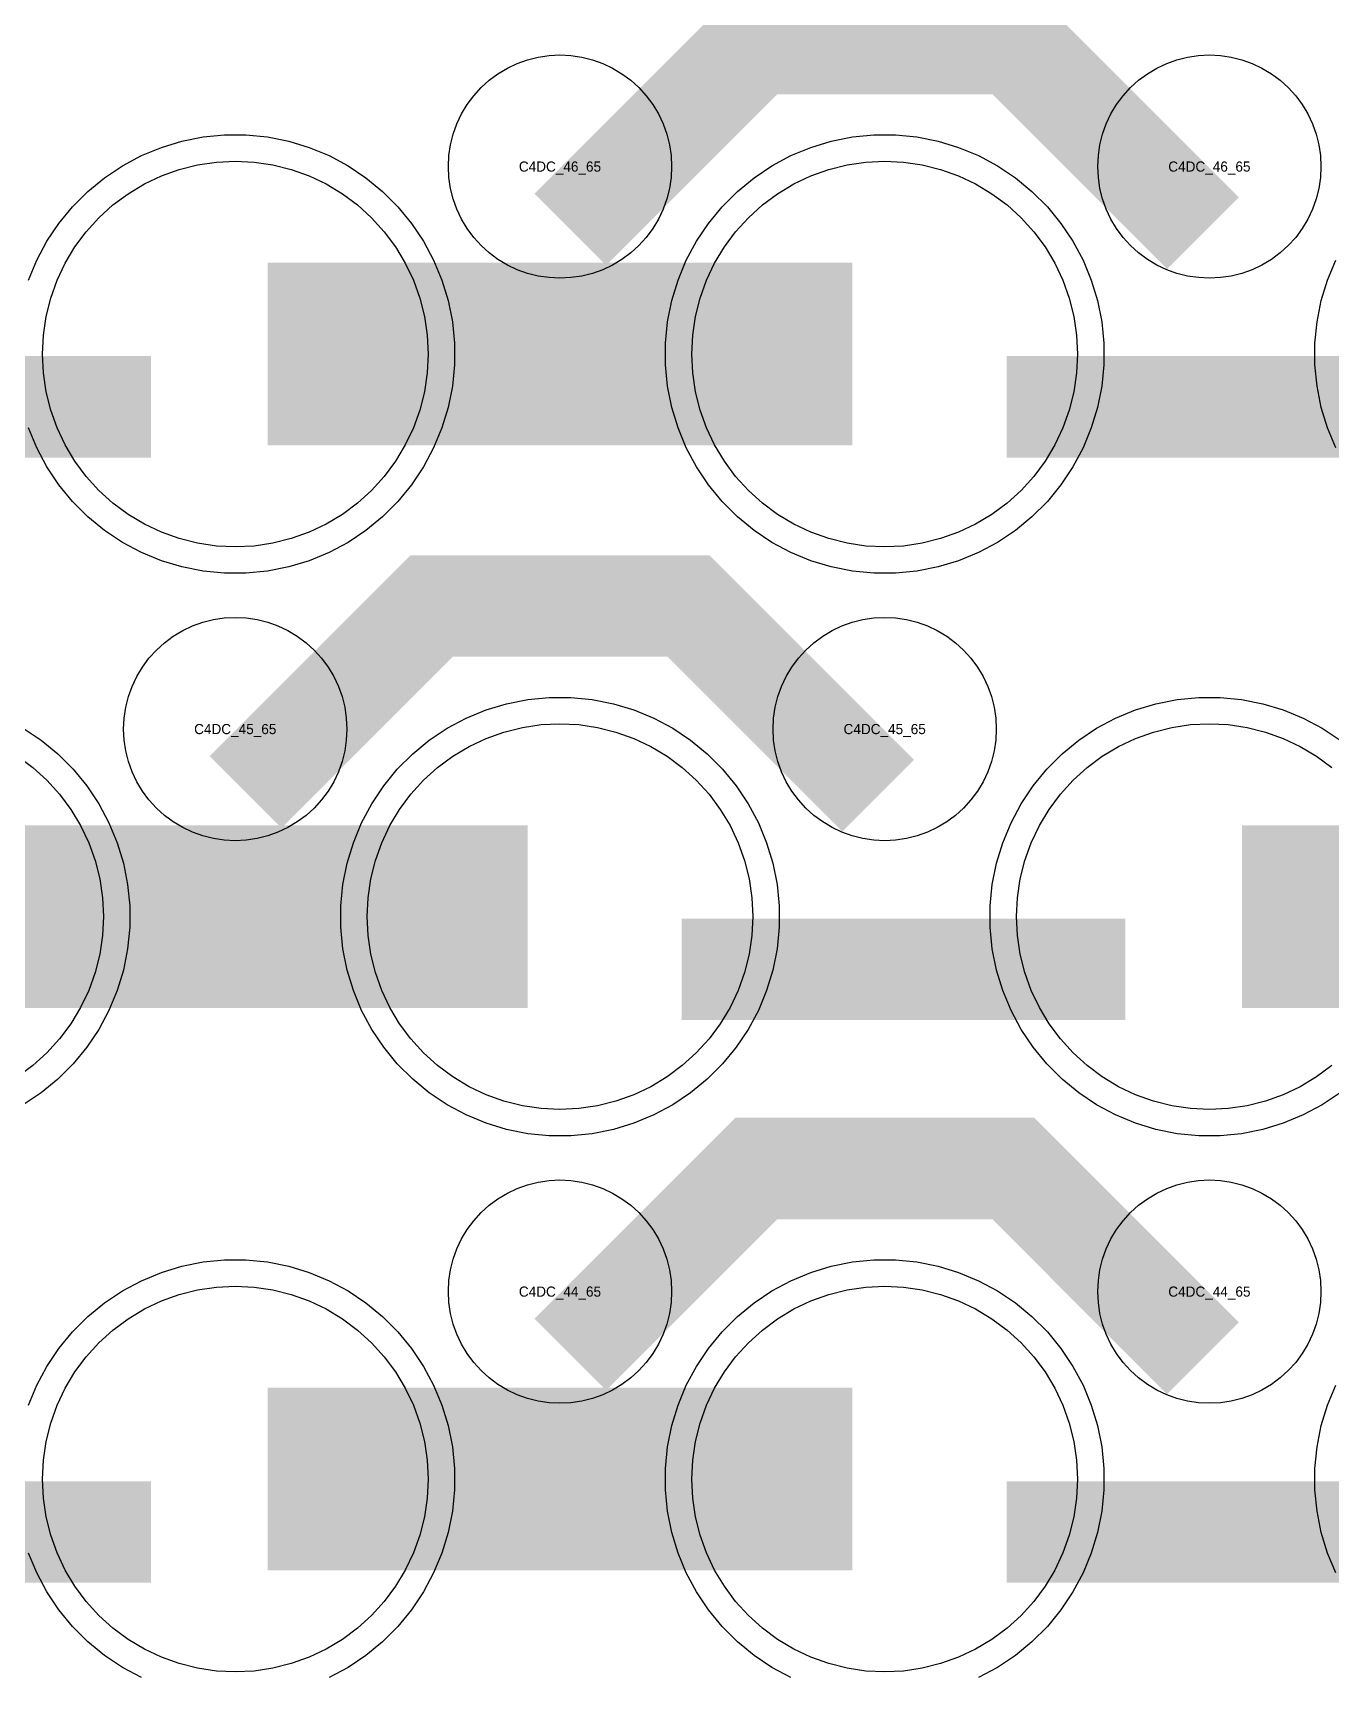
# Model space of a CAD drawing. Extents: x -11880 to 11880, y -14992 to 14992.
# Drawn here: x 8750.1 to 9070, y -8791.3 to -8386.5 of the extents above; entities that cross this region are included whole.
import ezdxf
from ezdxf.enums import TextEntityAlignment as Align

# ---------------------------------------------------------------- set-up
doc = ezdxf.new("R2010")
doc.units = 0
doc.header["$MEASUREMENT"] = 0
for name, color, linetype in [('GDS_775_DT_237', 138, 'CONTINUOUS'), ('RDL1_FS', 34, 'CONTINUOUS'), ('RDL_BS', 160, 'CONTINUOUS')]:
    doc.layers.add(name, color=color, linetype=linetype)

msp = doc.modelspace()

# ---------------------------------------------------------------- linework, layer by layer
at = {"layer": 'RDL1_FS', "color": 241, "true_color": 0xf7abae}
for points in [[(8800, -8513.124), (8795.343, -8512.895), (8790.732, -8512.211), (8786.209, -8511.079), (8781.819, -8509.507), (8777.605, -8507.515), (8773.605, -8505.117), (8769.86, -8502.339), (8766.406, -8499.209), (8763.276, -8495.755), (8760.498, -8492.01), (8758.1, -8488.01), (8756.108, -8483.796), (8754.536, -8479.406), (8753.404, -8474.883), (8752.72, -8470.272), (8752.491, -8465.615), (8752.72, -8460.958), (8753.404, -8456.347), (8754.536, -8451.824), (8756.108, -8447.434), (8758.1, -8443.22), (8760.498, -8439.22), (8763.276, -8435.475), (8766.406, -8432.021), (8769.86, -8428.891), (8773.605, -8426.113), (8777.605, -8423.715), (8781.819, -8421.723), (8786.209, -8420.151), (8790.732, -8419.019), (8795.343, -8418.335), (8800, -8418.106), (8804.657, -8418.335), (8809.268, -8419.019), (8813.791, -8420.151), (8818.181, -8421.723), (8822.395, -8423.715), (8826.395, -8426.113), (8830.14, -8428.891), (8833.594, -8432.021), (8836.724, -8435.475), (8839.502, -8439.22), (8841.9, -8443.22), (8843.892, -8447.434), (8845.464, -8451.824), (8846.596, -8456.347), (8847.28, -8460.958), (8847.509, -8465.615), (8847.28, -8470.272), (8846.596, -8474.883), (8845.464, -8479.406), (8843.892, -8483.796), (8841.9, -8488.01), (8839.502, -8492.01), (8836.724, -8495.755), (8833.594, -8499.209), (8830.14, -8502.339), (8826.395, -8505.117), (8822.395, -8507.515), (8818.181, -8509.507), (8813.791, -8511.079), (8809.268, -8512.211), (8804.657, -8512.895)], [(8960, -8513.124), (8955.343, -8512.895), (8950.732, -8512.211), (8946.209, -8511.079), (8941.819, -8509.507), (8937.605, -8507.515), (8933.605, -8505.117), (8929.86, -8502.339), (8926.406, -8499.209), (8923.276, -8495.755), (8920.498, -8492.01), (8918.1, -8488.01), (8916.108, -8483.796), (8914.536, -8479.406), (8913.404, -8474.883), (8912.72, -8470.272), (8912.491, -8465.615), (8912.72, -8460.958), (8913.404, -8456.347), (8914.536, -8451.824), (8916.108, -8447.434), (8918.1, -8443.22), (8920.498, -8439.22), (8923.276, -8435.475), (8926.406, -8432.021), (8929.86, -8428.891), (8933.605, -8426.113), (8937.605, -8423.715), (8941.819, -8421.723), (8946.209, -8420.151), (8950.732, -8419.019), (8955.343, -8418.335), (8960, -8418.106), (8964.657, -8418.335), (8969.268, -8419.019), (8973.791, -8420.151), (8978.181, -8421.723), (8982.395, -8423.715), (8986.395, -8426.113), (8990.14, -8428.891), (8993.594, -8432.021), (8996.724, -8435.475), (8999.502, -8439.22), (9001.9, -8443.22), (9003.892, -8447.434), (9005.464, -8451.824), (9006.596, -8456.347), (9007.28, -8460.958), (9007.509, -8465.615), (9007.28, -8470.272), (9006.596, -8474.883), (9005.464, -8479.406), (9003.892, -8483.796), (9001.9, -8488.01), (8999.502, -8492.01), (8996.724, -8495.755), (8993.594, -8499.209), (8990.14, -8502.339), (8986.395, -8505.117), (8982.395, -8507.515), (8978.181, -8509.507), (8973.791, -8511.079), (8969.268, -8512.211), (8964.657, -8512.895)], [(8880, -8651.689), (8875.343, -8651.46), (8870.732, -8650.776), (8866.209, -8649.644), (8861.819, -8648.072), (8857.605, -8646.08), (8853.605, -8643.682), (8849.86, -8640.904), (8846.406, -8637.774), (8843.276, -8634.32), (8840.498, -8630.575), (8838.1, -8626.575), (8836.108, -8622.361), (8834.536, -8617.971), (8833.404, -8613.448), (8832.72, -8608.837), (8832.491, -8604.18), (8832.72, -8599.523), (8833.404, -8594.912), (8834.536, -8590.389), (8836.108, -8585.999), (8838.1, -8581.785), (8840.498, -8577.785), (8843.276, -8574.04), (8846.406, -8570.586), (8849.86, -8567.456), (8853.605, -8564.678), (8857.605, -8562.28), (8861.819, -8560.288), (8866.209, -8558.716), (8870.732, -8557.584), (8875.343, -8556.9), (8880, -8556.671), (8884.657, -8556.9), (8889.268, -8557.584), (8893.791, -8558.716), (8898.181, -8560.288), (8902.395, -8562.28), (8906.395, -8564.678), (8910.14, -8567.456), (8913.594, -8570.586), (8916.724, -8574.04), (8919.502, -8577.785), (8921.9, -8581.785), (8923.892, -8585.999), (8925.464, -8590.389), (8926.596, -8594.912), (8927.28, -8599.523), (8927.509, -8604.18), (8927.28, -8608.837), (8926.596, -8613.448), (8925.464, -8617.971), (8923.892, -8622.361), (8921.9, -8626.575), (8919.502, -8630.575), (8916.724, -8634.32), (8913.594, -8637.774), (8910.14, -8640.904), (8906.395, -8643.682), (8902.395, -8646.08), (8898.181, -8648.072), (8893.791, -8649.644), (8889.268, -8650.776), (8884.657, -8651.46)]]:
    msp.add_lwpolyline(points, close=True, dxfattribs=at)
for points in [[(8808.002, -8465.615, 45, 45, 0), (8880.002, -8465.615, 45, 45, 0)], [(8880.002, -8465.615, 45, 45, 0), (8952.002, -8465.615, 45, 45, 0)], [(8728.002, -8604.18, 45, 45, 0), (8800.002, -8604.18, 45, 45, 0)], [(8800.002, -8604.18, 45, 45, 0), (8872.002, -8604.18, 45, 45, 0)], [(9048.002, -8604.18, 45, 45, 0), (9120.002, -8604.18, 45, 45, 0)]]:
    msp.add_lwpolyline(points, format="xyseb", dxfattribs=at)
for points in [[(9070.14, -8640.904), (9066.395, -8643.682), (9062.395, -8646.08), (9058.181, -8648.072), (9053.791, -8649.644), (9049.268, -8650.776), (9044.657, -8651.46), (9040, -8651.689), (9035.343, -8651.46), (9030.732, -8650.776), (9026.209, -8649.644), (9021.819, -8648.072), (9017.605, -8646.08), (9013.605, -8643.682), (9009.86, -8640.904), (9006.406, -8637.774), (9003.276, -8634.32), (9000.498, -8630.575), (8998.1, -8626.575), (8996.108, -8622.361), (8994.536, -8617.971), (8993.404, -8613.448), (8992.72, -8608.837), (8992.491, -8604.18), (8992.72, -8599.523), (8993.404, -8594.912), (8994.536, -8590.389), (8996.108, -8585.999), (8998.1, -8581.785), (9000.498, -8577.785), (9003.276, -8574.04), (9006.406, -8570.586), (9009.86, -8567.456), (9013.605, -8564.678), (9017.605, -8562.28), (9021.819, -8560.288), (9026.209, -8558.716), (9030.732, -8557.584), (9035.343, -8556.9), (9040, -8556.671), (9044.657, -8556.9), (9049.268, -8557.584), (9053.791, -8558.716), (9058.181, -8560.288), (9062.395, -8562.28), (9066.395, -8564.678), (9070.14, -8567.456)], [(8746.395, -8564.678), (8750.14, -8567.456), (8753.594, -8570.586), (8756.724, -8574.04), (8759.502, -8577.785), (8761.9, -8581.785), (8763.892, -8585.999), (8765.464, -8590.389), (8766.596, -8594.912), (8767.28, -8599.523), (8767.509, -8604.18), (8767.28, -8608.837), (8766.596, -8613.448), (8765.464, -8617.971), (8763.892, -8622.361), (8761.9, -8626.575), (8759.502, -8630.575), (8756.724, -8634.32), (8753.594, -8637.774), (8750.14, -8640.904), (8746.395, -8643.682)]]:
    msp.add_lwpolyline(points, dxfattribs=at)
at = {"layer": 'RDL1_FS'}
for points in [[(8800, -8790.254), (8795.343, -8790.025), (8790.732, -8789.341), (8786.209, -8788.209), (8781.819, -8786.637), (8777.605, -8784.645), (8773.605, -8782.247), (8769.86, -8779.469), (8766.406, -8776.339), (8763.276, -8772.885), (8760.498, -8769.14), (8758.1, -8765.14), (8756.108, -8760.926), (8754.536, -8756.536), (8753.404, -8752.013), (8752.72, -8747.402), (8752.491, -8742.745), (8752.72, -8738.088), (8753.404, -8733.477), (8754.536, -8728.954), (8756.108, -8724.564), (8758.1, -8720.35), (8760.498, -8716.35), (8763.276, -8712.605), (8766.406, -8709.151), (8769.86, -8706.021), (8773.605, -8703.243), (8777.605, -8700.845), (8781.819, -8698.853), (8786.209, -8697.281), (8790.732, -8696.149), (8795.343, -8695.465), (8800, -8695.236), (8804.657, -8695.465), (8809.268, -8696.149), (8813.791, -8697.281), (8818.181, -8698.853), (8822.395, -8700.845), (8826.395, -8703.243), (8830.14, -8706.021), (8833.594, -8709.151), (8836.724, -8712.605), (8839.502, -8716.35), (8841.9, -8720.35), (8843.892, -8724.564), (8845.464, -8728.954), (8846.596, -8733.477), (8847.28, -8738.088), (8847.509, -8742.745), (8847.28, -8747.402), (8846.596, -8752.013), (8845.464, -8756.536), (8843.892, -8760.926), (8841.9, -8765.14), (8839.502, -8769.14), (8836.724, -8772.885), (8833.594, -8776.339), (8830.14, -8779.469), (8826.395, -8782.247), (8822.395, -8784.645), (8818.181, -8786.637), (8813.791, -8788.209), (8809.268, -8789.341), (8804.657, -8790.025)], [(8960, -8790.254), (8955.343, -8790.025), (8950.732, -8789.341), (8946.209, -8788.209), (8941.819, -8786.637), (8937.605, -8784.645), (8933.605, -8782.247), (8929.86, -8779.469), (8926.406, -8776.339), (8923.276, -8772.885), (8920.498, -8769.14), (8918.1, -8765.14), (8916.108, -8760.926), (8914.536, -8756.536), (8913.404, -8752.013), (8912.72, -8747.402), (8912.491, -8742.745), (8912.72, -8738.088), (8913.404, -8733.477), (8914.536, -8728.954), (8916.108, -8724.564), (8918.1, -8720.35), (8920.498, -8716.35), (8923.276, -8712.605), (8926.406, -8709.151), (8929.86, -8706.021), (8933.605, -8703.243), (8937.605, -8700.845), (8941.819, -8698.853), (8946.209, -8697.281), (8950.732, -8696.149), (8955.343, -8695.465), (8960, -8695.236), (8964.657, -8695.465), (8969.268, -8696.149), (8973.791, -8697.281), (8978.181, -8698.853), (8982.395, -8700.845), (8986.395, -8703.243), (8990.14, -8706.021), (8993.594, -8709.151), (8996.724, -8712.605), (8999.502, -8716.35), (9001.9, -8720.35), (9003.892, -8724.564), (9005.464, -8728.954), (9006.596, -8733.477), (9007.28, -8738.088), (9007.509, -8742.745), (9007.28, -8747.402), (9006.596, -8752.013), (9005.464, -8756.536), (9003.892, -8760.926), (9001.9, -8765.14), (8999.502, -8769.14), (8996.724, -8772.885), (8993.594, -8776.339), (8990.14, -8779.469), (8986.395, -8782.247), (8982.395, -8784.645), (8978.181, -8786.637), (8973.791, -8788.209), (8969.268, -8789.341), (8964.657, -8790.025)]]:
    msp.add_lwpolyline(points, close=True, dxfattribs=at)
for points in [[(8808.002, -8742.745, 45, 45, 0), (8880.002, -8742.745, 45, 45, 0)], [(8880.002, -8742.745, 45, 45, 0), (8952.002, -8742.745, 45, 45, 0)]]:
    msp.add_lwpolyline(points, format="xyseb", dxfattribs=at)
at = {"layer": 'RDL_BS'}
for points in [[(8882.562, -8434.929, 25, 25, 0), (8928.377, -8389.114, 25, 25, 0), (8961.93, -8389.114, 25, 25, 0)], [(9038.401, -8435.828, 25, 25, 0), (8991.687, -8389.114, 25, 25, 0), (8961.929, -8389.114, 25, 25, 0)], [(8802.562, -8573.494, 25, 25, 0), (8848.377, -8527.679, 25, 25, 0), (8881.93, -8527.679, 25, 25, 0)], [(8958.401, -8574.393, 25, 25, 0), (8911.687, -8527.679, 25, 25, 0), (8881.929, -8527.679, 25, 25, 0)], [(8882.562, -8712.059, 25, 25, 0), (8928.377, -8666.244, 25, 25, 0), (8961.93, -8666.244, 25, 25, 0)], [(9038.401, -8712.958, 25, 25, 0), (8991.687, -8666.244, 25, 25, 0), (8961.929, -8666.244, 25, 25, 0)], [(8670.016, -8755.758, 25, 25, 0), (8779.281, -8755.758, 25, 25, 0)], [(8990.016, -8755.758, 25, 25, 0), (9099.281, -8755.758, 25, 25, 0)]]:
    msp.add_lwpolyline(points, format="xyseb", dxfattribs=at)
for points in [[(8880, -8446.921), (8877.307, -8446.789), (8874.635, -8446.393), (8872.016, -8445.736), (8869.481, -8444.829), (8867.044, -8443.677), (8864.72, -8442.284), (8862.557, -8440.681), (8860.558, -8438.869), (8858.746, -8436.87), (8857.143, -8434.707), (8855.75, -8432.383), (8854.598, -8429.946), (8853.691, -8427.411), (8853.034, -8424.792), (8852.638, -8422.12), (8852.506, -8419.427), (8852.638, -8416.734), (8853.034, -8414.062), (8853.691, -8411.443), (8854.598, -8408.908), (8855.75, -8406.471), (8857.143, -8404.147), (8858.746, -8401.984), (8860.558, -8399.985), (8862.557, -8398.173), (8864.72, -8396.57), (8867.044, -8395.177), (8869.481, -8394.025), (8872.016, -8393.118), (8874.635, -8392.461), (8877.307, -8392.065), (8880, -8391.933), (8882.693, -8392.065), (8885.365, -8392.461), (8887.984, -8393.118), (8890.519, -8394.025), (8892.956, -8395.177), (8895.28, -8396.57), (8897.443, -8398.173), (8899.442, -8399.985), (8901.254, -8401.984), (8902.857, -8404.147), (8904.25, -8406.471), (8905.402, -8408.908), (8906.309, -8411.443), (8906.966, -8414.062), (8907.362, -8416.734), (8907.494, -8419.427), (8907.362, -8422.12), (8906.966, -8424.792), (8906.309, -8427.411), (8905.402, -8429.946), (8904.25, -8432.383), (8902.857, -8434.707), (8901.254, -8436.87), (8899.442, -8438.869), (8897.443, -8440.681), (8895.28, -8442.284), (8892.956, -8443.677), (8890.519, -8444.829), (8887.984, -8445.736), (8885.365, -8446.393), (8882.693, -8446.789)], [(9040, -8446.921), (9037.307, -8446.789), (9034.635, -8446.393), (9032.016, -8445.736), (9029.481, -8444.829), (9027.044, -8443.677), (9024.72, -8442.284), (9022.557, -8440.681), (9020.558, -8438.869), (9018.746, -8436.87), (9017.143, -8434.707), (9015.75, -8432.383), (9014.598, -8429.946), (9013.691, -8427.411), (9013.034, -8424.792), (9012.638, -8422.12), (9012.506, -8419.427), (9012.638, -8416.734), (9013.034, -8414.062), (9013.691, -8411.443), (9014.598, -8408.908), (9015.75, -8406.471), (9017.143, -8404.147), (9018.746, -8401.984), (9020.558, -8399.985), (9022.557, -8398.173), (9024.72, -8396.57), (9027.044, -8395.177), (9029.481, -8394.025), (9032.016, -8393.118), (9034.635, -8392.461), (9037.307, -8392.065), (9040, -8391.933), (9042.693, -8392.065), (9045.365, -8392.461), (9047.984, -8393.118), (9050.519, -8394.025), (9052.956, -8395.177), (9055.28, -8396.57), (9057.443, -8398.173), (9059.442, -8399.985), (9061.254, -8401.984), (9062.857, -8404.147), (9064.25, -8406.471), (9065.402, -8408.908), (9066.309, -8411.443), (9066.966, -8414.062), (9067.362, -8416.734), (9067.494, -8419.427), (9067.362, -8422.12), (9066.966, -8424.792), (9066.309, -8427.411), (9065.402, -8429.946), (9064.25, -8432.383), (9062.857, -8434.707), (9061.254, -8436.87), (9059.442, -8438.869), (9057.443, -8440.681), (9055.28, -8442.284), (9052.956, -8443.677), (9050.519, -8444.829), (9047.984, -8445.736), (9045.365, -8446.393), (9042.693, -8446.789)], [(8800, -8585.486), (8797.307, -8585.354), (8794.635, -8584.958), (8792.016, -8584.301), (8789.481, -8583.394), (8787.044, -8582.242), (8784.72, -8580.849), (8782.557, -8579.246), (8780.558, -8577.434), (8778.746, -8575.435), (8777.143, -8573.272), (8775.75, -8570.948), (8774.598, -8568.511), (8773.691, -8565.976), (8773.034, -8563.357), (8772.638, -8560.685), (8772.506, -8557.992), (8772.638, -8555.299), (8773.034, -8552.627), (8773.691, -8550.008), (8774.598, -8547.473), (8775.75, -8545.036), (8777.143, -8542.712), (8778.746, -8540.549), (8780.558, -8538.55), (8782.557, -8536.738), (8784.72, -8535.135), (8787.044, -8533.742), (8789.481, -8532.59), (8792.016, -8531.683), (8794.635, -8531.026), (8797.307, -8530.63), (8800, -8530.498), (8802.693, -8530.63), (8805.365, -8531.026), (8807.984, -8531.683), (8810.519, -8532.59), (8812.956, -8533.742), (8815.28, -8535.135), (8817.443, -8536.738), (8819.442, -8538.55), (8821.254, -8540.549), (8822.857, -8542.712), (8824.25, -8545.036), (8825.402, -8547.473), (8826.309, -8550.008), (8826.966, -8552.627), (8827.362, -8555.299), (8827.494, -8557.992), (8827.362, -8560.685), (8826.966, -8563.357), (8826.309, -8565.976), (8825.402, -8568.511), (8824.25, -8570.948), (8822.857, -8573.272), (8821.254, -8575.435), (8819.442, -8577.434), (8817.443, -8579.246), (8815.28, -8580.849), (8812.956, -8582.242), (8810.519, -8583.394), (8807.984, -8584.301), (8805.365, -8584.958), (8802.693, -8585.354)], [(8960, -8585.486), (8957.307, -8585.354), (8954.635, -8584.958), (8952.016, -8584.301), (8949.481, -8583.394), (8947.044, -8582.242), (8944.72, -8580.849), (8942.557, -8579.246), (8940.558, -8577.434), (8938.746, -8575.435), (8937.143, -8573.272), (8935.75, -8570.948), (8934.598, -8568.511), (8933.691, -8565.976), (8933.034, -8563.357), (8932.638, -8560.685), (8932.506, -8557.992), (8932.638, -8555.299), (8933.034, -8552.627), (8933.691, -8550.008), (8934.598, -8547.473), (8935.75, -8545.036), (8937.143, -8542.712), (8938.746, -8540.549), (8940.558, -8538.55), (8942.557, -8536.738), (8944.72, -8535.135), (8947.044, -8533.742), (8949.481, -8532.59), (8952.016, -8531.683), (8954.635, -8531.026), (8957.307, -8530.63), (8960, -8530.498), (8962.693, -8530.63), (8965.365, -8531.026), (8967.984, -8531.683), (8970.519, -8532.59), (8972.956, -8533.742), (8975.28, -8535.135), (8977.443, -8536.738), (8979.442, -8538.55), (8981.254, -8540.549), (8982.857, -8542.712), (8984.25, -8545.036), (8985.402, -8547.473), (8986.309, -8550.008), (8986.966, -8552.627), (8987.362, -8555.299), (8987.494, -8557.992), (8987.362, -8560.685), (8986.966, -8563.357), (8986.309, -8565.976), (8985.402, -8568.511), (8984.25, -8570.948), (8982.857, -8573.272), (8981.254, -8575.435), (8979.442, -8577.434), (8977.443, -8579.246), (8975.28, -8580.849), (8972.956, -8582.242), (8970.519, -8583.394), (8967.984, -8584.301), (8965.365, -8584.958), (8962.693, -8585.354)], [(8880, -8724.051), (8877.307, -8723.919), (8874.635, -8723.523), (8872.016, -8722.866), (8869.481, -8721.959), (8867.044, -8720.807), (8864.72, -8719.414), (8862.557, -8717.811), (8860.558, -8715.999), (8858.746, -8714), (8857.143, -8711.837), (8855.75, -8709.513), (8854.598, -8707.076), (8853.691, -8704.541), (8853.034, -8701.922), (8852.638, -8699.25), (8852.506, -8696.557), (8852.638, -8693.864), (8853.034, -8691.192), (8853.691, -8688.573), (8854.598, -8686.038), (8855.75, -8683.601), (8857.143, -8681.277), (8858.746, -8679.114), (8860.558, -8677.115), (8862.557, -8675.303), (8864.72, -8673.7), (8867.044, -8672.307), (8869.481, -8671.155), (8872.016, -8670.248), (8874.635, -8669.591), (8877.307, -8669.195), (8880, -8669.063), (8882.693, -8669.195), (8885.365, -8669.591), (8887.984, -8670.248), (8890.519, -8671.155), (8892.956, -8672.307), (8895.28, -8673.7), (8897.443, -8675.303), (8899.442, -8677.115), (8901.254, -8679.114), (8902.857, -8681.277), (8904.25, -8683.601), (8905.402, -8686.038), (8906.309, -8688.573), (8906.966, -8691.192), (8907.362, -8693.864), (8907.494, -8696.557), (8907.362, -8699.25), (8906.966, -8701.922), (8906.309, -8704.541), (8905.402, -8707.076), (8904.25, -8709.513), (8902.857, -8711.837), (8901.254, -8714), (8899.442, -8715.999), (8897.443, -8717.811), (8895.28, -8719.414), (8892.956, -8720.807), (8890.519, -8721.959), (8887.984, -8722.866), (8885.365, -8723.523), (8882.693, -8723.919)], [(9040, -8724.051), (9037.307, -8723.919), (9034.635, -8723.523), (9032.016, -8722.866), (9029.481, -8721.959), (9027.044, -8720.807), (9024.72, -8719.414), (9022.557, -8717.811), (9020.558, -8715.999), (9018.746, -8714), (9017.143, -8711.837), (9015.75, -8709.513), (9014.598, -8707.076), (9013.691, -8704.541), (9013.034, -8701.922), (9012.638, -8699.25), (9012.506, -8696.557), (9012.638, -8693.864), (9013.034, -8691.192), (9013.691, -8688.573), (9014.598, -8686.038), (9015.75, -8683.601), (9017.143, -8681.277), (9018.746, -8679.114), (9020.558, -8677.115), (9022.557, -8675.303), (9024.72, -8673.7), (9027.044, -8672.307), (9029.481, -8671.155), (9032.016, -8670.248), (9034.635, -8669.591), (9037.307, -8669.195), (9040, -8669.063), (9042.693, -8669.195), (9045.365, -8669.591), (9047.984, -8670.248), (9050.519, -8671.155), (9052.956, -8672.307), (9055.28, -8673.7), (9057.443, -8675.303), (9059.442, -8677.115), (9061.254, -8679.114), (9062.857, -8681.277), (9064.25, -8683.601), (9065.402, -8686.038), (9066.309, -8688.573), (9066.966, -8691.192), (9067.362, -8693.864), (9067.494, -8696.557), (9067.362, -8699.25), (9066.966, -8701.922), (9066.309, -8704.541), (9065.402, -8707.076), (9064.25, -8709.513), (9062.857, -8711.837), (9061.254, -8714), (9059.442, -8715.999), (9057.443, -8717.811), (9055.28, -8719.414), (9052.956, -8720.807), (9050.519, -8721.959), (9047.984, -8722.866), (9045.365, -8723.523), (9042.693, -8723.919)]]:
    msp.add_lwpolyline(points, close=True, dxfattribs=at)
at = {"layer": 'RDL_BS', "color": 241, "true_color": 0xf7abae}
for points in [[(8749.094, -8447.41), (8751.125, -8442.5), (8753.617, -8437.838), (8756.564, -8433.424), (8759.926, -8429.323), (8763.708, -8425.541), (8767.809, -8422.179), (8772.223, -8419.232), (8776.885, -8416.74), (8781.795, -8414.709), (8786.835, -8413.178), (8792.062, -8412.132), (8797.356, -8411.615), (8802.644, -8411.615), (8807.938, -8412.132), (8813.165, -8413.178), (8818.205, -8414.709), (8823.115, -8416.74), (8827.777, -8419.232), (8832.191, -8422.179), (8836.292, -8425.541), (8840.074, -8429.323), (8843.436, -8433.424), (8846.383, -8437.838), (8848.875, -8442.5), (8850.906, -8447.41), (8852.437, -8452.45), (8853.483, -8457.677), (8854, -8462.971), (8854, -8468.259), (8853.483, -8473.553), (8852.437, -8478.78), (8850.906, -8483.82), (8848.875, -8488.73), (8846.383, -8493.392), (8843.436, -8497.806), (8840.074, -8501.907), (8836.292, -8505.689), (8832.191, -8509.051), (8827.777, -8511.998), (8823.115, -8514.49), (8818.205, -8516.521), (8813.165, -8518.052), (8807.938, -8519.098), (8802.644, -8519.615), (8797.356, -8519.615), (8792.062, -8519.098), (8786.835, -8518.052), (8781.795, -8516.521), (8776.885, -8514.49), (8772.223, -8511.998), (8767.809, -8509.051), (8763.708, -8505.689), (8759.926, -8501.907), (8756.564, -8497.806), (8753.617, -8493.392), (8751.125, -8488.73), (8749.094, -8483.82)], [(9071.125, -8488.73), (9069.094, -8483.82), (9067.563, -8478.78), (9066.517, -8473.553), (9066, -8468.259), (9066, -8462.971), (9066.517, -8457.677), (9067.563, -8452.45), (9069.094, -8447.41), (9071.125, -8442.5)], [(9072.191, -8647.616), (9067.777, -8650.563), (9063.115, -8653.055), (9058.205, -8655.086), (9053.165, -8656.617), (9047.938, -8657.663), (9042.644, -8658.18), (9037.356, -8658.18), (9032.062, -8657.663), (9026.835, -8656.617), (9021.795, -8655.086), (9016.885, -8653.055), (9012.223, -8650.563), (9007.809, -8647.616), (9003.708, -8644.254), (8999.926, -8640.472), (8996.564, -8636.371), (8993.617, -8631.957), (8991.125, -8627.295), (8989.094, -8622.385), (8987.563, -8617.345), (8986.517, -8612.118), (8986, -8606.824), (8986, -8601.536), (8986.517, -8596.242), (8987.563, -8591.015), (8989.094, -8585.975), (8991.125, -8581.065), (8993.617, -8576.403), (8996.564, -8571.989), (8999.926, -8567.888), (9003.708, -8564.106), (9007.809, -8560.744), (9012.223, -8557.797), (9016.885, -8555.305), (9021.795, -8553.274), (9026.835, -8551.743), (9032.062, -8550.697), (9037.356, -8550.18), (9042.644, -8550.18), (9047.938, -8550.697), (9053.165, -8551.743), (9058.205, -8553.274), (9063.115, -8555.305), (9067.777, -8557.797), (9072.191, -8560.744)], [(8747.777, -8557.797), (8752.191, -8560.744), (8756.292, -8564.106), (8760.074, -8567.888), (8763.436, -8571.989), (8766.383, -8576.403), (8768.875, -8581.065), (8770.906, -8585.975), (8772.437, -8591.015), (8773.483, -8596.242), (8774, -8601.536), (8774, -8606.824), (8773.483, -8612.118), (8772.437, -8617.345), (8770.906, -8622.385), (8768.875, -8627.295), (8766.383, -8631.957), (8763.436, -8636.371), (8760.074, -8640.472), (8756.292, -8644.254), (8752.191, -8647.616), (8747.777, -8650.563)]]:
    msp.add_lwpolyline(points, dxfattribs=at)
for points in [[(8957.356, -8519.615), (8952.062, -8519.098), (8946.835, -8518.052), (8941.795, -8516.521), (8936.885, -8514.49), (8932.223, -8511.998), (8927.809, -8509.051), (8923.708, -8505.689), (8919.926, -8501.907), (8916.564, -8497.806), (8913.617, -8493.392), (8911.125, -8488.73), (8909.094, -8483.82), (8907.563, -8478.78), (8906.517, -8473.553), (8906, -8468.259), (8906, -8462.971), (8906.517, -8457.677), (8907.563, -8452.45), (8909.094, -8447.41), (8911.125, -8442.5), (8913.617, -8437.838), (8916.564, -8433.424), (8919.926, -8429.323), (8923.708, -8425.541), (8927.809, -8422.179), (8932.223, -8419.232), (8936.885, -8416.74), (8941.795, -8414.709), (8946.835, -8413.178), (8952.062, -8412.132), (8957.356, -8411.615), (8962.644, -8411.615), (8967.938, -8412.132), (8973.165, -8413.178), (8978.205, -8414.709), (8983.115, -8416.74), (8987.777, -8419.232), (8992.191, -8422.179), (8996.292, -8425.541), (9000.074, -8429.323), (9003.436, -8433.424), (9006.383, -8437.838), (9008.875, -8442.5), (9010.906, -8447.41), (9012.437, -8452.45), (9013.483, -8457.677), (9014, -8462.971), (9014, -8468.259), (9013.483, -8473.553), (9012.437, -8478.78), (9010.906, -8483.82), (9008.875, -8488.73), (9006.383, -8493.392), (9003.436, -8497.806), (9000.074, -8501.907), (8996.292, -8505.689), (8992.191, -8509.051), (8987.777, -8511.998), (8983.115, -8514.49), (8978.205, -8516.521), (8973.165, -8518.052), (8967.938, -8519.098), (8962.644, -8519.615)], [(8877.356, -8658.18), (8872.062, -8657.663), (8866.835, -8656.617), (8861.795, -8655.086), (8856.885, -8653.055), (8852.223, -8650.563), (8847.809, -8647.616), (8843.708, -8644.254), (8839.926, -8640.472), (8836.564, -8636.371), (8833.617, -8631.957), (8831.125, -8627.295), (8829.094, -8622.385), (8827.563, -8617.345), (8826.517, -8612.118), (8826, -8606.824), (8826, -8601.536), (8826.517, -8596.242), (8827.563, -8591.015), (8829.094, -8585.975), (8831.125, -8581.065), (8833.617, -8576.403), (8836.564, -8571.989), (8839.926, -8567.888), (8843.708, -8564.106), (8847.809, -8560.744), (8852.223, -8557.797), (8856.885, -8555.305), (8861.795, -8553.274), (8866.835, -8551.743), (8872.062, -8550.697), (8877.356, -8550.18), (8882.644, -8550.18), (8887.938, -8550.697), (8893.165, -8551.743), (8898.205, -8553.274), (8903.115, -8555.305), (8907.777, -8557.797), (8912.191, -8560.744), (8916.292, -8564.106), (8920.074, -8567.888), (8923.436, -8571.989), (8926.383, -8576.403), (8928.875, -8581.065), (8930.906, -8585.975), (8932.437, -8591.015), (8933.483, -8596.242), (8934, -8601.536), (8934, -8606.824), (8933.483, -8612.118), (8932.437, -8617.345), (8930.906, -8622.385), (8928.875, -8627.295), (8926.383, -8631.957), (8923.436, -8636.371), (8920.074, -8640.472), (8916.292, -8644.254), (8912.191, -8647.616), (8907.777, -8650.563), (8903.115, -8653.055), (8898.205, -8655.086), (8893.165, -8656.617), (8887.938, -8657.663), (8882.644, -8658.18)]]:
    msp.add_lwpolyline(points, close=True, dxfattribs=at)
for points in [[(8670.016, -8478.628, 25, 25, 0), (8779.281, -8478.628, 25, 25, 0)], [(8990.016, -8478.628, 25, 25, 0), (9099.281, -8478.628, 25, 25, 0)], [(8910.016, -8617.193, 25, 25, 0), (9019.281, -8617.193, 25, 25, 0)]]:
    msp.add_lwpolyline(points, format="xyseb", dxfattribs=at)
at = {"layer": 'RDL_BS'}
for points in [[(8749.094, -8724.54), (8751.125, -8719.63), (8753.617, -8714.968), (8756.564, -8710.554), (8759.926, -8706.453), (8763.708, -8702.671), (8767.809, -8699.309), (8772.223, -8696.362), (8776.885, -8693.87), (8781.795, -8691.839), (8786.835, -8690.308), (8792.062, -8689.262), (8797.356, -8688.745), (8802.644, -8688.745), (8807.938, -8689.262), (8813.165, -8690.308), (8818.205, -8691.839), (8823.115, -8693.87), (8827.777, -8696.362), (8832.191, -8699.309), (8836.292, -8702.671), (8840.074, -8706.453), (8843.436, -8710.554), (8846.383, -8714.968), (8848.875, -8719.63), (8850.906, -8724.54), (8852.437, -8729.58), (8853.483, -8734.807), (8854, -8740.101), (8854, -8745.389), (8853.483, -8750.683), (8852.437, -8755.91), (8850.906, -8760.95), (8848.875, -8765.86), (8846.383, -8770.522), (8843.436, -8774.936), (8840.074, -8779.037), (8836.292, -8782.819), (8832.191, -8786.181), (8827.777, -8789.128), (8823.115, -8791.62)], [(8936.885, -8791.62), (8932.223, -8789.128), (8927.809, -8786.181), (8923.708, -8782.819), (8919.926, -8779.037), (8916.564, -8774.936), (8913.617, -8770.522), (8911.125, -8765.86), (8909.094, -8760.95), (8907.563, -8755.91), (8906.517, -8750.683), (8906, -8745.389), (8906, -8740.101), (8906.517, -8734.807), (8907.563, -8729.58), (8909.094, -8724.54), (8911.125, -8719.63), (8913.617, -8714.968), (8916.564, -8710.554), (8919.926, -8706.453), (8923.708, -8702.671), (8927.809, -8699.309), (8932.223, -8696.362), (8936.885, -8693.87), (8941.795, -8691.839), (8946.835, -8690.308), (8952.062, -8689.262), (8957.356, -8688.745), (8962.644, -8688.745), (8967.938, -8689.262), (8973.165, -8690.308), (8978.205, -8691.839), (8983.115, -8693.87), (8987.777, -8696.362), (8992.191, -8699.309), (8996.292, -8702.671), (9000.074, -8706.453), (9003.436, -8710.554), (9006.383, -8714.968), (9008.875, -8719.63), (9010.906, -8724.54), (9012.437, -8729.58), (9013.483, -8734.807), (9014, -8740.101), (9014, -8745.389), (9013.483, -8750.683), (9012.437, -8755.91), (9010.906, -8760.95), (9008.875, -8765.86), (9006.383, -8770.522), (9003.436, -8774.936), (9000.074, -8779.037), (8996.292, -8782.819), (8992.191, -8786.181), (8987.777, -8789.128), (8983.115, -8791.62)], [(9071.125, -8765.86), (9069.094, -8760.95), (9067.563, -8755.91), (9066.517, -8750.683), (9066, -8745.389), (9066, -8740.101), (9066.517, -8734.807), (9067.563, -8729.58), (9069.094, -8724.54), (9071.125, -8719.63)], [(8776.885, -8791.62), (8772.223, -8789.128), (8767.809, -8786.181), (8763.708, -8782.819), (8759.926, -8779.037), (8756.564, -8774.936), (8753.617, -8770.522), (8751.125, -8765.86), (8749.094, -8760.95)]]:
    msp.add_lwpolyline(points, dxfattribs=at)

# ---------------------------------------------------------------- texts
at = {"layer": 'GDS_775_DT_237'}
for s, p in [('C4DC_46_65', (8880, -8419.427)), ('C4DC_46_65', (8880, -8419.427)), ('C4DC_46_65', (9040, -8419.427)), ('C4DC_46_65', (9040, -8419.427)), ('C4DC_45_65', (8800, -8557.992)), ('C4DC_45_65', (8800, -8557.992)), ('C4DC_45_65', (8960, -8557.992)), ('C4DC_45_65', (8960, -8557.992)), ('C4DC_44_65', (8880, -8696.557)), ('C4DC_44_65', (8880, -8696.557)), ('C4DC_44_65', (9040, -8696.557)), ('C4DC_44_65', (9040, -8696.557))]:
    msp.add_text(s, height=2.5, dxfattribs=at).set_placement(p, align=Align.MIDDLE_CENTER)

doc.saveas('drawing.dxf')
